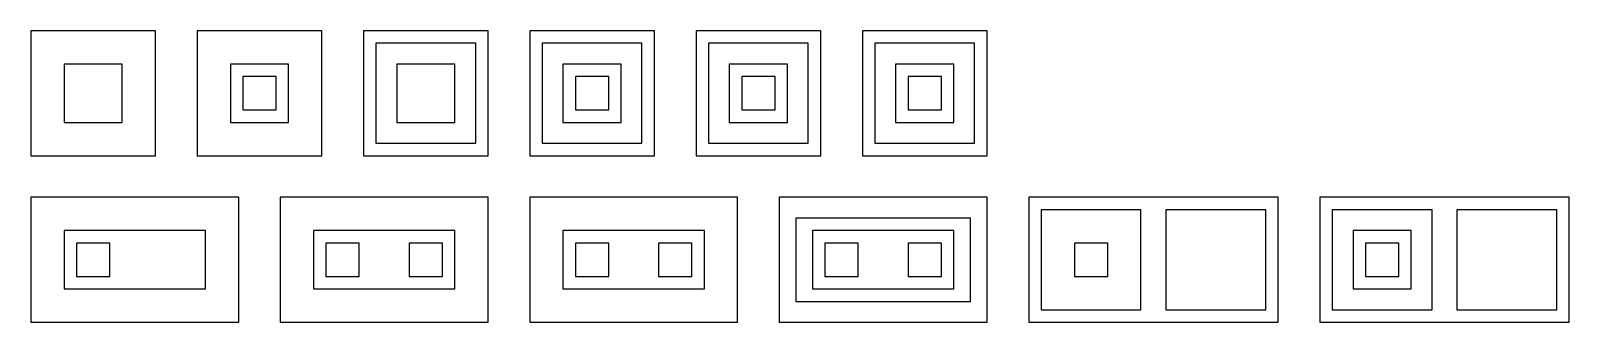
# Model space of a CAD drawing. Header units: millimetres. Extents: x 0 to 370, y -40 to 30.
import ezdxf

# ---------------------------------------------------------------- set-up
doc = ezdxf.new("R2010")
doc.units = ezdxf.units.MM
for name, color, linetype, lineweight, true_color in [('layer 1', 178, 'Continuous', 25, 0x000000), ('layer 10', 178, 'Continuous', 25, 0x000000), ('layer 11', 178, 'Continuous', 25, 0x000000), ('layer 12', 178, 'Continuous', 25, 0x000000), ('layer 2', 178, 'Continuous', 25, 0x000000), ('layer 3', 178, 'Continuous', 25, 0x000000), ('layer 4', 178, 'Continuous', 25, 0x000000), ('layer 5', 178, 'Continuous', 25, 0x000000), ('layer 6', 178, 'Continuous', 25, 0x000000), ('layer 7', 178, 'Continuous', 25, 0x000000), ('layer 8', 178, 'Continuous', 25, 0x000000), ('layer 9', 178, 'Continuous', 25, 0x000000)]:
    doc.layers.add(name, color=color, linetype=linetype, lineweight=lineweight, true_color=true_color)

msp = doc.modelspace()

# ---------------------------------------------------------------- linework, layer by layer
at = {"layer": 'layer 1', "color": 2, "true_color": 0xffff00}
msp.add_lwpolyline([(0, 0), (30, 0), (30, 30), (0, 30), (0, 0)], dxfattribs=at)
at = {"layer": 'layer 1', "color": 3, "true_color": 0x00ff00, "flags": 128}
msp.add_lwpolyline([(8, 8), (22, 8), (22, 22), (8, 22)], close=True, dxfattribs=at)
at = {"layer": 'layer 10', "color": 2, "true_color": 0xffff00}
msp.add_lwpolyline([(180, -40), (230, -40), (230, -10), (180, -10), (180, -40)], dxfattribs=at)
at = {"layer": 'layer 10', "color": 3, "true_color": 0x00ff00}
msp.add_lwpolyline([(184, -35), (226, -35), (226, -15), (184, -15), (184, -35)], dxfattribs=at)
at = {"layer": 'layer 10', "color": 2, "true_color": 0xffff00, "flags": 128}
msp.add_lwpolyline([(188, -32), (222, -32), (222, -18), (188, -18)], close=True, dxfattribs=at)
at = {"layer": 'layer 10', "color": 3, "true_color": 0x00ff00, "flags": 128}
for points in [[(191, -29), (199, -29), (199, -21), (191, -21)], [(211, -29), (219, -29), (219, -21), (211, -21)]]:
    msp.add_lwpolyline(points, close=True, dxfattribs=at)
at = {"layer": 'layer 11', "color": 2, "true_color": 0xffff00}
msp.add_lwpolyline([(240, -40), (300, -40), (300, -10), (240, -10), (240, -40)], dxfattribs=at)
at = {"layer": 'layer 11', "color": 2, "true_color": 0xffff00, "flags": 128}
for points in [[(243, -37), (267, -37), (267, -13), (243, -13)], [(273, -37), (297, -37), (297, -13), (273, -13)]]:
    msp.add_lwpolyline(points, close=True, dxfattribs=at)
at = {"layer": 'layer 11', "color": 3, "true_color": 0x00ff00, "flags": 128}
msp.add_lwpolyline([(251, -29), (259, -29), (259, -21), (251, -21)], close=True, dxfattribs=at)
at = {"layer": 'layer 12', "color": 2, "true_color": 0xffff00}
msp.add_lwpolyline([(310, -40), (370, -40), (370, -10), (310, -10), (310, -40)], dxfattribs=at)
at = {"layer": 'layer 12', "color": 2, "true_color": 0xffff00, "flags": 128}
for points in [[(313, -37), (337, -37), (337, -13), (313, -13)], [(343, -37), (367, -37), (367, -13), (343, -13)]]:
    msp.add_lwpolyline(points, close=True, dxfattribs=at)
at = {"layer": 'layer 12', "color": 3, "true_color": 0x00ff00, "flags": 128}
for points in [[(318, -32), (332, -32), (332, -18), (318, -18)], [(321, -29), (329, -29), (329, -21), (321, -21)]]:
    msp.add_lwpolyline(points, close=True, dxfattribs=at)
at = {"layer": 'layer 2', "color": 2, "true_color": 0xffff00}
msp.add_lwpolyline([(40, 0), (70, 0), (70, 30), (40, 30), (40, 0)], dxfattribs=at)
at = {"layer": 'layer 2', "color": 3, "true_color": 0x00ff00, "flags": 128}
for points in [[(48, 8), (62, 8), (62, 22), (48, 22)], [(51, 11), (59, 11), (59, 19), (51, 19)]]:
    msp.add_lwpolyline(points, close=True, dxfattribs=at)
at = {"layer": 'layer 3', "color": 2, "true_color": 0xffff00}
msp.add_lwpolyline([(80, 0), (110, 0), (110, 30), (80, 30), (80, 0)], dxfattribs=at)
at = {"layer": 'layer 3', "color": 2, "true_color": 0xffff00, "flags": 128}
msp.add_lwpolyline([(83, 3), (107, 3), (107, 27), (83, 27)], close=True, dxfattribs=at)
at = {"layer": 'layer 3', "color": 3, "true_color": 0x00ff00, "flags": 128}
msp.add_lwpolyline([(88, 8), (102, 8), (102, 22), (88, 22)], close=True, dxfattribs=at)
at = {"layer": 'layer 4', "color": 2, "true_color": 0xffff00}
msp.add_lwpolyline([(120, 0), (150, 0), (150, 30), (120, 30), (120, 0)], dxfattribs=at)
at = {"layer": 'layer 4', "color": 2, "true_color": 0xffff00, "flags": 128}
msp.add_lwpolyline([(123, 3), (147, 3), (147, 27), (123, 27)], close=True, dxfattribs=at)
at = {"layer": 'layer 4', "color": 3, "true_color": 0x00ff00, "flags": 128}
for points in [[(128, 8), (142, 8), (142, 22), (128, 22)], [(131, 11), (139, 11), (139, 19), (131, 19)]]:
    msp.add_lwpolyline(points, close=True, dxfattribs=at)
at = {"layer": 'layer 5', "color": 2, "true_color": 0xffff00}
msp.add_lwpolyline([(160, 0), (190, 0), (190, 30), (160, 30), (160, 0)], dxfattribs=at)
at = {"layer": 'layer 5', "color": 3, "true_color": 0x00ff00, "flags": 128}
for points in [[(163, 3), (187, 3), (187, 27), (163, 27)], [(168, 8), (182, 8), (182, 22), (168, 22)]]:
    msp.add_lwpolyline(points, close=True, dxfattribs=at)
at = {"layer": 'layer 5', "color": 2, "true_color": 0xffff00, "flags": 128}
msp.add_lwpolyline([(171, 11), (179, 11), (179, 19), (171, 19)], close=True, dxfattribs=at)
at = {"layer": 'layer 6', "color": 2, "true_color": 0xffff00}
msp.add_lwpolyline([(200, 0), (230, 0), (230, 30), (200, 30), (200, 0)], dxfattribs=at)
at = {"layer": 'layer 6', "color": 3, "true_color": 0x00ff00, "flags": 128}
for points in [[(203, 3), (227, 3), (227, 27), (203, 27)], [(211, 11), (219, 11), (219, 19), (211, 19)]]:
    msp.add_lwpolyline(points, close=True, dxfattribs=at)
at = {"layer": 'layer 6', "color": 2, "true_color": 0xffff00, "flags": 128}
msp.add_lwpolyline([(208, 8), (222, 8), (222, 22), (208, 22)], close=True, dxfattribs=at)
at = {"layer": 'layer 7', "color": 2, "true_color": 0xffff00}
msp.add_lwpolyline([(0, -40), (50, -40), (50, -10), (0, -10), (0, -40)], dxfattribs=at)
at = {"layer": 'layer 7', "color": 3, "true_color": 0x00ff00, "flags": 128}
for points in [[(8, -32), (42, -32), (42, -18), (8, -18)], [(11, -29), (19, -29), (19, -21), (11, -21)]]:
    msp.add_lwpolyline(points, close=True, dxfattribs=at)
at = {"layer": 'layer 8', "color": 2, "true_color": 0xffff00}
msp.add_lwpolyline([(60, -40), (110, -40), (110, -10), (60, -10), (60, -40)], dxfattribs=at)
at = {"layer": 'layer 8', "color": 3, "true_color": 0x00ff00, "flags": 128}
for points in [[(68, -32), (102, -32), (102, -18), (68, -18)], [(71, -29), (79, -29), (79, -21), (71, -21)], [(91, -29), (99, -29), (99, -21), (91, -21)]]:
    msp.add_lwpolyline(points, close=True, dxfattribs=at)
at = {"layer": 'layer 9', "color": 2, "true_color": 0xffff00}
msp.add_lwpolyline([(120, -40), (170, -40), (170, -10), (120, -10), (120, -40)], dxfattribs=at)
at = {"layer": 'layer 9', "color": 3, "true_color": 0x00ff00, "flags": 128}
for points in [[(128, -32), (162, -32), (162, -18), (128, -18)], [(131, -29), (139, -29), (139, -21), (131, -21)]]:
    msp.add_lwpolyline(points, close=True, dxfattribs=at)
at = {"layer": 'layer 9', "color": 2, "true_color": 0xffff00, "flags": 128}
msp.add_lwpolyline([(151, -29), (159, -29), (159, -21), (151, -21)], close=True, dxfattribs=at)

doc.saveas('drawing.dxf')
